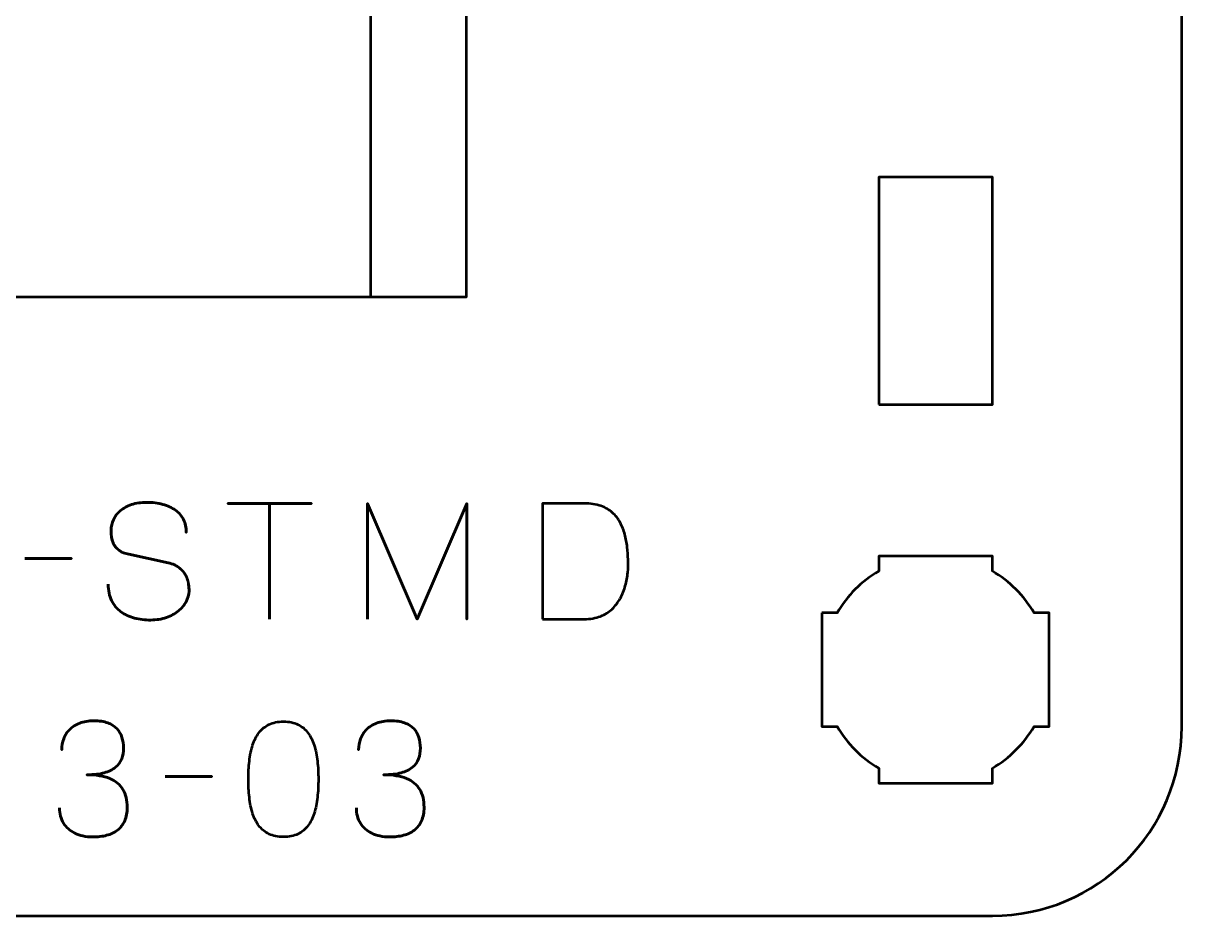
# Model space of a CAD drawing. Header units: centimetres. Extents: x -13.15 to -7.85, y -17.5 to -12.2.
# Drawn here: x -10.908 to -7.85, y -17.5 to -15.143 of the extents above; entities that cross this region are included whole.
import ezdxf

# ---------------------------------------------------------------- set-up
doc = ezdxf.new("R2010")
doc.units = ezdxf.units.CM
doc.header["$MEASUREMENT"] = 0
doc.layers.add('Layer 1', color=7, linetype='Continuous')

msp = doc.modelspace()

# ---------------------------------------------------------------- linework, layer by layer
at = {"layer": 'Layer 1', "color": 5, "lineweight": 53}
msp.add_lwpolyline([(-11.262, -15.866), (-9.738, -15.866), (-9.738, -13.834), (-11.262, -13.834), (-11.262, -15.866)], close=True, dxfattribs=at)
at = {"layer": 'Layer 1', "lineweight": 53}
for points in [[(-9.992, -15.866), (-9.738, -15.866), (-9.738, -13.834), (-9.992, -13.834), (-9.992, -15.866)], [(-8.65, -16.15), (-8.35, -16.15), (-8.35, -15.55), (-8.65, -15.55), (-8.65, -16.15)]]:
    msp.add_lwpolyline(points, close=True, dxfattribs=at)
for points, knots in [([(-13.15, -17), (-13.15, -17), (-13.15, -12.7), (-13.15, -12.7), (-13.15, -12.7), (-13.15, -12.42391), (-12.92609, -12.2), (-12.65, -12.2), (-12.65, -12.2), (-12.65, -12.2), (-8.35, -12.2), (-8.35, -12.2), (-8.35, -12.2), (-8.07391, -12.2), (-7.85, -12.42391), (-7.85, -12.7), (-7.85, -12.7), (-7.85, -12.7), (-7.85, -17), (-7.85, -17), (-7.85, -17), (-7.85, -17.27609), (-8.07391, -17.5), (-8.35, -17.5), (-8.35, -17.5), (-8.35, -17.5), (-12.65, -17.5), (-12.65, -17.5), (-12.65, -17.5), (-12.92609, -17.5), (-13.15, -17.27609), (-13.15, -17)], [0, 0, 0, 0, 0.125, 0.125, 0.125, 0.125, 0.25, 0.25, 0.25, 0.25, 0.375, 0.375, 0.375, 0.375, 0.5, 0.5, 0.5, 0.5, 0.625, 0.625, 0.625, 0.625, 0.75, 0.75, 0.75, 0.75, 0.875, 0.875, 0.875, 0.875, 1, 1, 1, 1]), ([(-8.8, -16.7), (-8.8, -16.7), (-8.75985, -16.7), (-8.75985, -16.7), (-8.75985, -16.7), (-8.7335, -16.65447), (-8.69553, -16.6165), (-8.65, -16.59015), (-8.65, -16.59015), (-8.65, -16.59015), (-8.65, -16.55), (-8.65, -16.55), (-8.65, -16.55), (-8.65, -16.55), (-8.5, -16.55), (-8.5, -16.55), (-8.5, -16.55), (-8.5, -16.55), (-8.35, -16.55), (-8.35, -16.55), (-8.35, -16.55), (-8.35, -16.55), (-8.35, -16.59015), (-8.35, -16.59015), (-8.35, -16.59015), (-8.30447, -16.6165), (-8.2665, -16.65447), (-8.24015, -16.7), (-8.24015, -16.7), (-8.24015, -16.7), (-8.2, -16.7), (-8.2, -16.7), (-8.2, -16.7), (-8.2, -16.7), (-8.2, -16.85), (-8.2, -16.85), (-8.2, -16.85), (-8.2, -16.85), (-8.2, -17), (-8.2, -17), (-8.2, -17), (-8.2, -17), (-8.24015, -17), (-8.24015, -17), (-8.24015, -17), (-8.2665, -17.04553), (-8.30447, -17.0835), (-8.35, -17.10985), (-8.35, -17.10985), (-8.35, -17.10985), (-8.35, -17.15), (-8.35, -17.15), (-8.35, -17.15), (-8.35, -17.15), (-8.5, -17.15), (-8.5, -17.15), (-8.5, -17.15), (-8.5, -17.15), (-8.65, -17.15), (-8.65, -17.15), (-8.65, -17.15), (-8.65, -17.15), (-8.65, -17.10985), (-8.65, -17.10985), (-8.65, -17.10985), (-8.69553, -17.0835), (-8.7335, -17.04553), (-8.75985, -17), (-8.75985, -17), (-8.75985, -17), (-8.8, -17), (-8.8, -17), (-8.8, -17), (-8.8, -17), (-8.8, -16.85), (-8.8, -16.85), (-8.8, -16.85), (-8.8, -16.85), (-8.8, -16.7), (-8.8, -16.7)], [0, 0, 0, 0, 0.05, 0.05, 0.05, 0.05, 0.1, 0.1, 0.1, 0.1, 0.15, 0.15, 0.15, 0.15, 0.2, 0.2, 0.2, 0.2, 0.25, 0.25, 0.25, 0.25, 0.3, 0.3, 0.3, 0.3, 0.35, 0.35, 0.35, 0.35, 0.4, 0.4, 0.4, 0.4, 0.45, 0.45, 0.45, 0.45, 0.5, 0.5, 0.5, 0.5, 0.55, 0.55, 0.55, 0.55, 0.6, 0.6, 0.6, 0.6, 0.65, 0.65, 0.65, 0.65, 0.7, 0.7, 0.7, 0.7, 0.75, 0.75, 0.75, 0.75, 0.8, 0.8, 0.8, 0.8, 0.85, 0.85, 0.85, 0.85, 0.9, 0.9, 0.9, 0.9, 0.95, 0.95, 0.95, 0.95, 1, 1, 1, 1])]:
    msp.add_open_spline(points, degree=3, knots=knots, dxfattribs=at)
at = {"layer": 'Layer 1', "color": 5, "lineweight": 53}
for points, knots in [([(-10.68398, -16.62415), (-10.68384, -16.64102), (-10.68088, -16.65548), (-10.67495, -16.66755), (-10.67495, -16.66755), (-10.66909, -16.67954), (-10.66091, -16.68935), (-10.65061, -16.69697), (-10.65061, -16.69697), (-10.64024, -16.70452), (-10.62831, -16.71009), (-10.61484, -16.71369), (-10.61484, -16.71369), (-10.60143, -16.71722), (-10.58704, -16.71898), (-10.5718, -16.71898), (-10.5718, -16.71898), (-10.55642, -16.71891), (-10.54259, -16.71665), (-10.53024, -16.71235), (-10.53024, -16.71235), (-10.51796, -16.70804), (-10.50745, -16.70226), (-10.49863, -16.69499), (-10.49863, -16.69499), (-10.48988, -16.68772), (-10.48311, -16.67961), (-10.47831, -16.67058), (-10.47831, -16.67058), (-10.47351, -16.66155), (-10.47097, -16.65231), (-10.47062, -16.64278), (-10.47062, -16.64278), (-10.4702, -16.63029), (-10.47203, -16.61886), (-10.47605, -16.60856), (-10.47605, -16.60856), (-10.48008, -16.59826), (-10.48629, -16.58965), (-10.49468, -16.5826), (-10.49468, -16.5826), (-10.50301, -16.57554), (-10.51352, -16.5706), (-10.52608, -16.56785), (-10.52608, -16.56785), (-10.52608, -16.56785), (-10.62979, -16.54541), (-10.62979, -16.54541), (-10.62979, -16.54541), (-10.63953, -16.54337), (-10.64793, -16.53991), (-10.65484, -16.53511), (-10.65484, -16.53511), (-10.66176, -16.53025), (-10.66712, -16.52354), (-10.67079, -16.51493), (-10.67079, -16.51493), (-10.67446, -16.5064), (-10.67636, -16.49553), (-10.67636, -16.48234), (-10.67636, -16.48234), (-10.67636, -16.47232), (-10.67431, -16.46287), (-10.67015, -16.45398), (-10.67015, -16.45398), (-10.66606, -16.44509), (-10.65999, -16.43725), (-10.65202, -16.43034), (-10.65202, -16.43034), (-10.64405, -16.4235), (-10.63417, -16.41813), (-10.62246, -16.41425), (-10.62246, -16.41425), (-10.61067, -16.4103), (-10.5972, -16.40833), (-10.58196, -16.40826), (-10.58196, -16.40826), (-10.56665, -16.40826), (-10.55261, -16.41002), (-10.53977, -16.41355), (-10.53977, -16.41355), (-10.527, -16.41708), (-10.51592, -16.42216), (-10.50661, -16.42893), (-10.50661, -16.42893), (-10.49729, -16.4357), (-10.4901, -16.44403), (-10.48516, -16.45376), (-10.48516, -16.45376), (-10.48022, -16.46357), (-10.47789, -16.47479), (-10.47824, -16.48742), (-10.47824, -16.48742), (-10.47789, -16.47479), (-10.48022, -16.46357), (-10.48516, -16.45376), (-10.48516, -16.45376), (-10.4901, -16.44403), (-10.49729, -16.4357), (-10.50661, -16.42893), (-10.50661, -16.42893), (-10.51592, -16.42216), (-10.527, -16.41708), (-10.53977, -16.41355), (-10.53977, -16.41355), (-10.55261, -16.41002), (-10.56665, -16.40826), (-10.58196, -16.40826), (-10.58196, -16.40826), (-10.5972, -16.40833), (-10.61067, -16.4103), (-10.62246, -16.41425), (-10.62246, -16.41425), (-10.63417, -16.41813), (-10.64405, -16.4235), (-10.65202, -16.43034), (-10.65202, -16.43034), (-10.65999, -16.43725), (-10.66606, -16.44509), (-10.67015, -16.45398), (-10.67015, -16.45398), (-10.67431, -16.46287), (-10.67636, -16.47232), (-10.67636, -16.48234), (-10.67636, -16.48234), (-10.67636, -16.49553), (-10.67453, -16.5064), (-10.671, -16.51486), (-10.671, -16.51486), (-10.6674, -16.5234), (-10.66211, -16.53003), (-10.65519, -16.5349), (-10.65519, -16.5349), (-10.64828, -16.5397), (-10.63981, -16.54323), (-10.62979, -16.54541), (-10.62979, -16.54541), (-10.62979, -16.54541), (-10.52608, -16.56785), (-10.52608, -16.56785), (-10.52608, -16.56785), (-10.51324, -16.5706), (-10.50265, -16.57554), (-10.49433, -16.5826), (-10.49433, -16.5826), (-10.48593, -16.58965), (-10.47979, -16.59826), (-10.47584, -16.60856), (-10.47584, -16.60856), (-10.47196, -16.61886), (-10.4702, -16.63029), (-10.47062, -16.64278), (-10.47062, -16.64278), (-10.47097, -16.65231), (-10.47351, -16.66155), (-10.47831, -16.67058), (-10.47831, -16.67058), (-10.48311, -16.67961), (-10.48988, -16.68772), (-10.49863, -16.69499), (-10.49863, -16.69499), (-10.50745, -16.70226), (-10.51796, -16.70804), (-10.53024, -16.71235), (-10.53024, -16.71235), (-10.54259, -16.71665), (-10.55642, -16.71891), (-10.5718, -16.71898), (-10.5718, -16.71898), (-10.58704, -16.71898), (-10.60143, -16.71722), (-10.61484, -16.71369), (-10.61484, -16.71369), (-10.62831, -16.71009), (-10.64024, -16.70452), (-10.65061, -16.69697), (-10.65061, -16.69697), (-10.66091, -16.68935), (-10.66909, -16.67954), (-10.67495, -16.66755), (-10.67495, -16.66755), (-10.68088, -16.65548), (-10.68384, -16.64102), (-10.68398, -16.62415)], [0, 0, 0, 0, 0.0217391, 0.0217391, 0.0217391, 0.0217391, 0.0434783, 0.0434783, 0.0434783, 0.0434783, 0.0652174, 0.0652174, 0.0652174, 0.0652174, 0.0869565, 0.0869565, 0.0869565, 0.0869565, 0.1086957, 0.1086957, 0.1086957, 0.1086957, 0.1304348, 0.1304348, 0.1304348, 0.1304348, 0.1521739, 0.1521739, 0.1521739, 0.1521739, 0.173913, 0.173913, 0.173913, 0.173913, 0.1956522, 0.1956522, 0.1956522, 0.1956522, 0.2173913, 0.2173913, 0.2173913, 0.2173913, 0.2391304, 0.2391304, 0.2391304, 0.2391304, 0.2608696, 0.2608696, 0.2608696, 0.2608696, 0.2826087, 0.2826087, 0.2826087, 0.2826087, 0.3043478, 0.3043478, 0.3043478, 0.3043478, 0.326087, 0.326087, 0.326087, 0.326087, 0.3478261, 0.3478261, 0.3478261, 0.3478261, 0.3695652, 0.3695652, 0.3695652, 0.3695652, 0.3913043, 0.3913043, 0.3913043, 0.3913043, 0.4130435, 0.4130435, 0.4130435, 0.4130435, 0.4347826, 0.4347826, 0.4347826, 0.4347826, 0.4565217, 0.4565217, 0.4565217, 0.4565217, 0.4782609, 0.4782609, 0.4782609, 0.4782609, 0.5, 0.5, 0.5, 0.5, 0.5217391, 0.5217391, 0.5217391, 0.5217391, 0.5434783, 0.5434783, 0.5434783, 0.5434783, 0.5652174, 0.5652174, 0.5652174, 0.5652174, 0.5869565, 0.5869565, 0.5869565, 0.5869565, 0.6086957, 0.6086957, 0.6086957, 0.6086957, 0.6304348, 0.6304348, 0.6304348, 0.6304348, 0.6521739, 0.6521739, 0.6521739, 0.6521739, 0.673913, 0.673913, 0.673913, 0.673913, 0.6956522, 0.6956522, 0.6956522, 0.6956522, 0.7173913, 0.7173913, 0.7173913, 0.7173913, 0.7391304, 0.7391304, 0.7391304, 0.7391304, 0.7608696, 0.7608696, 0.7608696, 0.7608696, 0.7826087, 0.7826087, 0.7826087, 0.7826087, 0.8043478, 0.8043478, 0.8043478, 0.8043478, 0.826087, 0.826087, 0.826087, 0.826087, 0.8478261, 0.8478261, 0.8478261, 0.8478261, 0.8695652, 0.8695652, 0.8695652, 0.8695652, 0.8913043, 0.8913043, 0.8913043, 0.8913043, 0.9130435, 0.9130435, 0.9130435, 0.9130435, 0.9347826, 0.9347826, 0.9347826, 0.9347826, 0.9565217, 0.9565217, 0.9565217, 0.9565217, 0.9782609, 0.9782609, 0.9782609, 0.9782609, 1, 1, 1, 1]), ([(-10.25811, -16.71644), (-10.25811, -16.71644), (-10.25811, -16.41122), (-10.25811, -16.41122), (-10.25811, -16.41122), (-10.25811, -16.41122), (-10.36775, -16.41122), (-10.36775, -16.41122), (-10.36775, -16.41122), (-10.36775, -16.41122), (-10.14762, -16.41122), (-10.14762, -16.41122), (-10.14762, -16.41122), (-10.14762, -16.41122), (-10.25811, -16.41122), (-10.25811, -16.41122), (-10.25811, -16.41122), (-10.25811, -16.41122), (-10.25811, -16.71644), (-10.25811, -16.71644)], [0, 0, 0, 0, 0.2, 0.2, 0.2, 0.2, 0.4, 0.4, 0.4, 0.4, 0.6, 0.6, 0.6, 0.6, 0.8, 0.8, 0.8, 0.8, 1, 1, 1, 1]), ([(-9.99988, -16.71644), (-9.99988, -16.71644), (-9.99988, -16.41122), (-9.99988, -16.41122), (-9.99988, -16.41122), (-9.99988, -16.41122), (-9.86865, -16.71644), (-9.86865, -16.71644), (-9.86865, -16.71644), (-9.86865, -16.71644), (-9.73699, -16.41122), (-9.73699, -16.41122), (-9.73699, -16.41122), (-9.73699, -16.41122), (-9.73699, -16.71644), (-9.73699, -16.71644), (-9.73699, -16.71644), (-9.73699, -16.71644), (-9.73699, -16.41122), (-9.73699, -16.41122), (-9.73699, -16.41122), (-9.73699, -16.41122), (-9.86865, -16.71644), (-9.86865, -16.71644), (-9.86865, -16.71644), (-9.86865, -16.71644), (-9.99988, -16.41122), (-9.99988, -16.41122), (-9.99988, -16.41122), (-9.99988, -16.41122), (-9.99988, -16.71644), (-9.99988, -16.71644)], [0, 0, 0, 0, 0.125, 0.125, 0.125, 0.125, 0.25, 0.25, 0.25, 0.25, 0.375, 0.375, 0.375, 0.375, 0.5, 0.5, 0.5, 0.5, 0.625, 0.625, 0.625, 0.625, 0.75, 0.75, 0.75, 0.75, 0.875, 0.875, 0.875, 0.875, 1, 1, 1, 1]), ([(-9.53718, -16.71644), (-9.53718, -16.71644), (-9.53718, -16.41122), (-9.53718, -16.41122), (-9.53718, -16.41122), (-9.53718, -16.41122), (-9.42711, -16.41122), (-9.42711, -16.41122), (-9.42711, -16.41122), (-9.41039, -16.41129), (-9.39593, -16.41348), (-9.38372, -16.41778), (-9.38372, -16.41778), (-9.37159, -16.42208), (-9.36129, -16.42801), (-9.35296, -16.43549), (-9.35296, -16.43549), (-9.34457, -16.44304), (-9.33779, -16.45172), (-9.3325, -16.46145), (-9.3325, -16.46145), (-9.32721, -16.47126), (-9.32312, -16.4817), (-9.32022, -16.49278), (-9.32022, -16.49278), (-9.31733, -16.50379), (-9.31529, -16.51501), (-9.31402, -16.52636), (-9.31402, -16.52636), (-9.31275, -16.53772), (-9.3119, -16.54873), (-9.31155, -16.55938), (-9.31155, -16.55938), (-9.31105, -16.57004), (-9.3114, -16.58126), (-9.31253, -16.59304), (-9.31253, -16.59304), (-9.31366, -16.60482), (-9.31578, -16.6166), (-9.31895, -16.62832), (-9.31895, -16.62832), (-9.32206, -16.64003), (-9.3265, -16.65118), (-9.33222, -16.66169), (-9.33222, -16.66169), (-9.33786, -16.67227), (-9.34506, -16.68166), (-9.35367, -16.68984), (-9.35367, -16.68984), (-9.36235, -16.69803), (-9.37272, -16.70452), (-9.38485, -16.70924), (-9.38485, -16.70924), (-9.39699, -16.71397), (-9.4111, -16.71637), (-9.42711, -16.71644), (-9.42711, -16.71644), (-9.42711, -16.71644), (-9.53718, -16.71644), (-9.53718, -16.71644)], [0, 0, 0, 0, 0.0666667, 0.0666667, 0.0666667, 0.0666667, 0.1333333, 0.1333333, 0.1333333, 0.1333333, 0.2, 0.2, 0.2, 0.2, 0.2666667, 0.2666667, 0.2666667, 0.2666667, 0.3333333, 0.3333333, 0.3333333, 0.3333333, 0.4, 0.4, 0.4, 0.4, 0.4666667, 0.4666667, 0.4666667, 0.4666667, 0.5333333, 0.5333333, 0.5333333, 0.5333333, 0.6, 0.6, 0.6, 0.6, 0.6666667, 0.6666667, 0.6666667, 0.6666667, 0.7333333, 0.7333333, 0.7333333, 0.7333333, 0.8, 0.8, 0.8, 0.8, 0.8666667, 0.8666667, 0.8666667, 0.8666667, 0.9333333, 0.9333333, 0.9333333, 0.9333333, 1, 1, 1, 1]), ([(-9.53718, -16.71644), (-9.53718, -16.71644), (-9.53718, -16.41122), (-9.53718, -16.41122), (-9.53718, -16.41122), (-9.53718, -16.41122), (-9.42711, -16.41122), (-9.42711, -16.41122), (-9.42711, -16.41122), (-9.41039, -16.41129), (-9.39593, -16.41348), (-9.38372, -16.41778), (-9.38372, -16.41778), (-9.37159, -16.42208), (-9.36129, -16.42801), (-9.35296, -16.43549), (-9.35296, -16.43549), (-9.34457, -16.44304), (-9.33779, -16.45172), (-9.3325, -16.46145), (-9.3325, -16.46145), (-9.32721, -16.47126), (-9.32312, -16.4817), (-9.32022, -16.49278), (-9.32022, -16.49278), (-9.31733, -16.50379), (-9.31529, -16.51501), (-9.31402, -16.52636), (-9.31402, -16.52636), (-9.31275, -16.53772), (-9.3119, -16.54873), (-9.31155, -16.55938), (-9.31155, -16.55938), (-9.31105, -16.57004), (-9.3114, -16.58126), (-9.31253, -16.59304), (-9.31253, -16.59304), (-9.31366, -16.60482), (-9.31578, -16.6166), (-9.31895, -16.62832), (-9.31895, -16.62832), (-9.32206, -16.64003), (-9.3265, -16.65118), (-9.33222, -16.66169), (-9.33222, -16.66169), (-9.33786, -16.67227), (-9.34506, -16.68166), (-9.35367, -16.68984), (-9.35367, -16.68984), (-9.36235, -16.69803), (-9.37272, -16.70452), (-9.38485, -16.70924), (-9.38485, -16.70924), (-9.39699, -16.71397), (-9.4111, -16.71637), (-9.42711, -16.71644), (-9.42711, -16.71644), (-9.42711, -16.71644), (-9.53718, -16.71644), (-9.53718, -16.71644)], [0, 0, 0, 0, 0.0666667, 0.0666667, 0.0666667, 0.0666667, 0.1333333, 0.1333333, 0.1333333, 0.1333333, 0.2, 0.2, 0.2, 0.2, 0.2666667, 0.2666667, 0.2666667, 0.2666667, 0.3333333, 0.3333333, 0.3333333, 0.3333333, 0.4, 0.4, 0.4, 0.4, 0.4666667, 0.4666667, 0.4666667, 0.4666667, 0.5333333, 0.5333333, 0.5333333, 0.5333333, 0.6, 0.6, 0.6, 0.6, 0.6666667, 0.6666667, 0.6666667, 0.6666667, 0.7333333, 0.7333333, 0.7333333, 0.7333333, 0.8, 0.8, 0.8, 0.8, 0.8666667, 0.8666667, 0.8666667, 0.8666667, 0.9333333, 0.9333333, 0.9333333, 0.9333333, 1, 1, 1, 1]), ([(-10.90411, -16.55684), (-10.90411, -16.55684), (-10.78092, -16.55684), (-10.78092, -16.55684), (-10.78092, -16.55684), (-10.78092, -16.55684), (-10.90411, -16.55684), (-10.90411, -16.55684)], [0, 0, 0, 0, 0.5, 0.5, 0.5, 0.5, 1, 1, 1, 1]), ([(-10.81246, -17.21513), (-10.81239, -17.23037), (-10.80886, -17.24363), (-10.80188, -17.25513), (-10.80188, -17.25513), (-10.79489, -17.26656), (-10.78494, -17.27552), (-10.77196, -17.28194), (-10.77196, -17.28194), (-10.75898, -17.28836), (-10.74339, -17.29161), (-10.72525, -17.29175), (-10.72525, -17.29175), (-10.71164, -17.29175), (-10.69929, -17.29034), (-10.68807, -17.28738), (-10.68807, -17.28738), (-10.67692, -17.28441), (-10.66733, -17.27983), (-10.65921, -17.27355), (-10.65921, -17.27355), (-10.6511, -17.26727), (-10.64489, -17.25915), (-10.64045, -17.24928), (-10.64045, -17.24928), (-10.63607, -17.23933), (-10.63389, -17.2274), (-10.63382, -17.21343), (-10.63382, -17.21343), (-10.63374, -17.19481), (-10.63755, -17.17907), (-10.6451, -17.1663), (-10.6451, -17.1663), (-10.65265, -17.15353), (-10.66437, -17.14394), (-10.6801, -17.13738), (-10.6801, -17.13738), (-10.69583, -17.13081), (-10.71601, -17.1275), (-10.74049, -17.1275), (-10.74049, -17.1275), (-10.72222, -17.12757), (-10.70691, -17.12588), (-10.69442, -17.12242), (-10.69442, -17.12242), (-10.682, -17.11896), (-10.67206, -17.11409), (-10.66458, -17.10774), (-10.66458, -17.10774), (-10.6571, -17.10146), (-10.65167, -17.09398), (-10.64842, -17.08538), (-10.64842, -17.08538), (-10.6451, -17.07684), (-10.64348, -17.06746), (-10.64355, -17.05723), (-10.64355, -17.05723), (-10.64348, -17.04699), (-10.64489, -17.03754), (-10.64771, -17.02879), (-10.64771, -17.02879), (-10.65047, -17.02004), (-10.65498, -17.01235), (-10.66112, -17.00579), (-10.66112, -17.00579), (-10.66726, -16.99923), (-10.67537, -16.99408), (-10.68532, -16.99041), (-10.68532, -16.99041), (-10.69534, -16.98674), (-10.70755, -16.98491), (-10.72187, -16.98484), (-10.72187, -16.98484), (-10.73612, -16.98491), (-10.74861, -16.98702), (-10.75919, -16.99112), (-10.75919, -16.99112), (-10.76985, -16.99521), (-10.77859, -17.00078), (-10.78565, -17.00791), (-10.78565, -17.00791), (-10.79263, -17.01503), (-10.79786, -17.02315), (-10.80131, -17.03232), (-10.80131, -17.03232), (-10.80484, -17.04149), (-10.80653, -17.05123), (-10.80653, -17.06146), (-10.80653, -17.06146), (-10.80653, -17.05123), (-10.80484, -17.04149), (-10.80131, -17.03232), (-10.80131, -17.03232), (-10.79786, -17.02315), (-10.79263, -17.01503), (-10.78565, -17.00791), (-10.78565, -17.00791), (-10.77859, -17.00078), (-10.76985, -16.99521), (-10.75919, -16.99112), (-10.75919, -16.99112), (-10.74861, -16.98702), (-10.73612, -16.98491), (-10.72187, -16.98484), (-10.72187, -16.98484), (-10.70755, -16.98491), (-10.69534, -16.98674), (-10.68532, -16.99041), (-10.68532, -16.99041), (-10.67537, -16.99408), (-10.66726, -16.99923), (-10.66112, -17.00579), (-10.66112, -17.00579), (-10.65498, -17.01235), (-10.65047, -17.02004), (-10.64771, -17.02879), (-10.64771, -17.02879), (-10.64489, -17.03754), (-10.64348, -17.04699), (-10.64355, -17.05723), (-10.64355, -17.05723), (-10.64348, -17.06746), (-10.6451, -17.07684), (-10.64842, -17.08538), (-10.64842, -17.08538), (-10.65167, -17.09398), (-10.6571, -17.10146), (-10.66458, -17.10774), (-10.66458, -17.10774), (-10.67206, -17.11409), (-10.682, -17.11896), (-10.69442, -17.12242), (-10.69442, -17.12242), (-10.70691, -17.12588), (-10.72222, -17.12757), (-10.74049, -17.1275), (-10.74049, -17.1275), (-10.71601, -17.1275), (-10.69583, -17.13081), (-10.6801, -17.13738), (-10.6801, -17.13738), (-10.66437, -17.14394), (-10.65265, -17.15353), (-10.6451, -17.1663), (-10.6451, -17.1663), (-10.63755, -17.17907), (-10.63374, -17.19481), (-10.63382, -17.21343), (-10.63382, -17.21343), (-10.63389, -17.2274), (-10.63607, -17.23933), (-10.64045, -17.24928), (-10.64045, -17.24928), (-10.64489, -17.25915), (-10.6511, -17.26727), (-10.65921, -17.27355), (-10.65921, -17.27355), (-10.66733, -17.27983), (-10.67692, -17.28441), (-10.68807, -17.28738), (-10.68807, -17.28738), (-10.69929, -17.29034), (-10.71164, -17.29175), (-10.72525, -17.29175), (-10.72525, -17.29175), (-10.74339, -17.29161), (-10.75898, -17.28836), (-10.77196, -17.28194), (-10.77196, -17.28194), (-10.78494, -17.27552), (-10.79489, -17.26656), (-10.80188, -17.25513), (-10.80188, -17.25513), (-10.80886, -17.24363), (-10.81239, -17.23037), (-10.81246, -17.21513)], [0, 0, 0, 0, 0.0227273, 0.0227273, 0.0227273, 0.0227273, 0.0454545, 0.0454545, 0.0454545, 0.0454545, 0.0681818, 0.0681818, 0.0681818, 0.0681818, 0.0909091, 0.0909091, 0.0909091, 0.0909091, 0.1136364, 0.1136364, 0.1136364, 0.1136364, 0.1363636, 0.1363636, 0.1363636, 0.1363636, 0.1590909, 0.1590909, 0.1590909, 0.1590909, 0.1818182, 0.1818182, 0.1818182, 0.1818182, 0.2045455, 0.2045455, 0.2045455, 0.2045455, 0.2272727, 0.2272727, 0.2272727, 0.2272727, 0.25, 0.25, 0.25, 0.25, 0.2727273, 0.2727273, 0.2727273, 0.2727273, 0.2954545, 0.2954545, 0.2954545, 0.2954545, 0.3181818, 0.3181818, 0.3181818, 0.3181818, 0.3409091, 0.3409091, 0.3409091, 0.3409091, 0.3636364, 0.3636364, 0.3636364, 0.3636364, 0.3863636, 0.3863636, 0.3863636, 0.3863636, 0.4090909, 0.4090909, 0.4090909, 0.4090909, 0.4318182, 0.4318182, 0.4318182, 0.4318182, 0.4545455, 0.4545455, 0.4545455, 0.4545455, 0.4772727, 0.4772727, 0.4772727, 0.4772727, 0.5, 0.5, 0.5, 0.5, 0.5227273, 0.5227273, 0.5227273, 0.5227273, 0.5454545, 0.5454545, 0.5454545, 0.5454545, 0.5681818, 0.5681818, 0.5681818, 0.5681818, 0.5909091, 0.5909091, 0.5909091, 0.5909091, 0.6136364, 0.6136364, 0.6136364, 0.6136364, 0.6363636, 0.6363636, 0.6363636, 0.6363636, 0.6590909, 0.6590909, 0.6590909, 0.6590909, 0.6818182, 0.6818182, 0.6818182, 0.6818182, 0.7045455, 0.7045455, 0.7045455, 0.7045455, 0.7272727, 0.7272727, 0.7272727, 0.7272727, 0.75, 0.75, 0.75, 0.75, 0.7727273, 0.7727273, 0.7727273, 0.7727273, 0.7954545, 0.7954545, 0.7954545, 0.7954545, 0.8181818, 0.8181818, 0.8181818, 0.8181818, 0.8409091, 0.8409091, 0.8409091, 0.8409091, 0.8636364, 0.8636364, 0.8636364, 0.8636364, 0.8863636, 0.8863636, 0.8863636, 0.8863636, 0.9090909, 0.9090909, 0.9090909, 0.9090909, 0.9318182, 0.9318182, 0.9318182, 0.9318182, 0.9545455, 0.9545455, 0.9545455, 0.9545455, 0.9772727, 0.9772727, 0.9772727, 0.9772727, 1, 1, 1, 1]), ([(-10.22149, -17.29175), (-10.20668, -17.29168), (-10.19391, -17.28907), (-10.18325, -17.28399), (-10.18325, -17.28399), (-10.17267, -17.27891), (-10.16385, -17.27164), (-10.1568, -17.2624), (-10.1568, -17.2624), (-10.14981, -17.25309), (-10.14431, -17.24208), (-10.14022, -17.22938), (-10.14022, -17.22938), (-10.13619, -17.21668), (-10.1333, -17.20278), (-10.13168, -17.18754), (-10.13168, -17.18754), (-10.12998, -17.1723), (-10.12914, -17.15628), (-10.12921, -17.13935), (-10.12921, -17.13935), (-10.12914, -17.12249), (-10.12998, -17.10647), (-10.13168, -17.0913), (-10.13168, -17.0913), (-10.1333, -17.07613), (-10.13619, -17.06216), (-10.14022, -17.04946), (-10.14022, -17.04946), (-10.14431, -17.03683), (-10.14981, -17.02583), (-10.1568, -17.01644), (-10.1568, -17.01644), (-10.16385, -17.00713), (-10.17267, -16.99986), (-10.18325, -16.99478), (-10.18325, -16.99478), (-10.19391, -16.98963), (-10.20668, -16.98702), (-10.22149, -16.98695), (-10.22149, -16.98695), (-10.23631, -16.98702), (-10.24908, -16.98963), (-10.25974, -16.99478), (-10.25974, -16.99478), (-10.27032, -16.99986), (-10.27914, -17.00713), (-10.28619, -17.01644), (-10.28619, -17.01644), (-10.29318, -17.02583), (-10.29868, -17.03683), (-10.30277, -17.04946), (-10.30277, -17.04946), (-10.3068, -17.06216), (-10.30969, -17.07613), (-10.31131, -17.0913), (-10.31131, -17.0913), (-10.313, -17.10647), (-10.31385, -17.12249), (-10.31378, -17.13935), (-10.31378, -17.13935), (-10.31385, -17.15628), (-10.313, -17.1723), (-10.31131, -17.18754), (-10.31131, -17.18754), (-10.30969, -17.20278), (-10.3068, -17.21668), (-10.30277, -17.22938), (-10.30277, -17.22938), (-10.29868, -17.24208), (-10.29318, -17.25309), (-10.28619, -17.2624), (-10.28619, -17.2624), (-10.27914, -17.27164), (-10.27032, -17.27891), (-10.25974, -17.28399), (-10.25974, -17.28399), (-10.24908, -17.28907), (-10.23631, -17.29168), (-10.22149, -17.29175)], [0, 0, 0, 0, 0.05, 0.05, 0.05, 0.05, 0.1, 0.1, 0.1, 0.1, 0.15, 0.15, 0.15, 0.15, 0.2, 0.2, 0.2, 0.2, 0.25, 0.25, 0.25, 0.25, 0.3, 0.3, 0.3, 0.3, 0.35, 0.35, 0.35, 0.35, 0.4, 0.4, 0.4, 0.4, 0.45, 0.45, 0.45, 0.45, 0.5, 0.5, 0.5, 0.5, 0.55, 0.55, 0.55, 0.55, 0.6, 0.6, 0.6, 0.6, 0.65, 0.65, 0.65, 0.65, 0.7, 0.7, 0.7, 0.7, 0.75, 0.75, 0.75, 0.75, 0.8, 0.8, 0.8, 0.8, 0.85, 0.85, 0.85, 0.85, 0.9, 0.9, 0.9, 0.9, 0.95, 0.95, 0.95, 0.95, 1, 1, 1, 1]), ([(-10.22149, -17.29175), (-10.20668, -17.29168), (-10.19391, -17.28907), (-10.18325, -17.28399), (-10.18325, -17.28399), (-10.17267, -17.27891), (-10.16385, -17.27164), (-10.1568, -17.2624), (-10.1568, -17.2624), (-10.14981, -17.25309), (-10.14431, -17.24208), (-10.14022, -17.22938), (-10.14022, -17.22938), (-10.13619, -17.21668), (-10.1333, -17.20278), (-10.13168, -17.18754), (-10.13168, -17.18754), (-10.12998, -17.1723), (-10.12914, -17.15628), (-10.12921, -17.13935), (-10.12921, -17.13935), (-10.12914, -17.12249), (-10.12998, -17.10647), (-10.13168, -17.0913), (-10.13168, -17.0913), (-10.1333, -17.07613), (-10.13619, -17.06216), (-10.14022, -17.04946), (-10.14022, -17.04946), (-10.14431, -17.03683), (-10.14981, -17.02583), (-10.1568, -17.01644), (-10.1568, -17.01644), (-10.16385, -17.00713), (-10.17267, -16.99986), (-10.18325, -16.99478), (-10.18325, -16.99478), (-10.19391, -16.98963), (-10.20668, -16.98702), (-10.22149, -16.98695), (-10.22149, -16.98695), (-10.23631, -16.98702), (-10.24908, -16.98963), (-10.25974, -16.99478), (-10.25974, -16.99478), (-10.27032, -16.99986), (-10.27914, -17.00713), (-10.28619, -17.01644), (-10.28619, -17.01644), (-10.29318, -17.02583), (-10.29868, -17.03683), (-10.30277, -17.04946), (-10.30277, -17.04946), (-10.3068, -17.06216), (-10.30969, -17.07613), (-10.31131, -17.0913), (-10.31131, -17.0913), (-10.313, -17.10647), (-10.31385, -17.12249), (-10.31378, -17.13935), (-10.31378, -17.13935), (-10.31385, -17.15628), (-10.313, -17.1723), (-10.31131, -17.18754), (-10.31131, -17.18754), (-10.30969, -17.20278), (-10.3068, -17.21668), (-10.30277, -17.22938), (-10.30277, -17.22938), (-10.29868, -17.24208), (-10.29318, -17.25309), (-10.28619, -17.2624), (-10.28619, -17.2624), (-10.27914, -17.27164), (-10.27032, -17.27891), (-10.25974, -17.28399), (-10.25974, -17.28399), (-10.24908, -17.28907), (-10.23631, -17.29168), (-10.22149, -17.29175)], [0, 0, 0, 0, 0.05, 0.05, 0.05, 0.05, 0.1, 0.1, 0.1, 0.1, 0.15, 0.15, 0.15, 0.15, 0.2, 0.2, 0.2, 0.2, 0.25, 0.25, 0.25, 0.25, 0.3, 0.3, 0.3, 0.3, 0.35, 0.35, 0.35, 0.35, 0.4, 0.4, 0.4, 0.4, 0.45, 0.45, 0.45, 0.45, 0.5, 0.5, 0.5, 0.5, 0.55, 0.55, 0.55, 0.55, 0.6, 0.6, 0.6, 0.6, 0.65, 0.65, 0.65, 0.65, 0.7, 0.7, 0.7, 0.7, 0.75, 0.75, 0.75, 0.75, 0.8, 0.8, 0.8, 0.8, 0.85, 0.85, 0.85, 0.85, 0.9, 0.9, 0.9, 0.9, 0.95, 0.95, 0.95, 0.95, 1, 1, 1, 1]), ([(-10.02888, -17.21513), (-10.02881, -17.23037), (-10.02528, -17.24363), (-10.0183, -17.25513), (-10.0183, -17.25513), (-10.01131, -17.26656), (-10.00136, -17.27552), (-9.98838, -17.28194), (-9.98838, -17.28194), (-9.9754, -17.28836), (-9.95981, -17.29161), (-9.94167, -17.29175), (-9.94167, -17.29175), (-9.92806, -17.29175), (-9.91571, -17.29034), (-9.90449, -17.28738), (-9.90449, -17.28738), (-9.89334, -17.28441), (-9.88375, -17.27983), (-9.87563, -17.27355), (-9.87563, -17.27355), (-9.86752, -17.26727), (-9.86131, -17.25915), (-9.85687, -17.24928), (-9.85687, -17.24928), (-9.85249, -17.23933), (-9.85031, -17.2274), (-9.85024, -17.21343), (-9.85024, -17.21343), (-9.85016, -17.19481), (-9.85397, -17.17907), (-9.86152, -17.1663), (-9.86152, -17.1663), (-9.86907, -17.15353), (-9.88079, -17.14394), (-9.89652, -17.13738), (-9.89652, -17.13738), (-9.91225, -17.13081), (-9.93243, -17.1275), (-9.95691, -17.1275), (-9.95691, -17.1275), (-9.93864, -17.12757), (-9.92333, -17.12588), (-9.91084, -17.12242), (-9.91084, -17.12242), (-9.89842, -17.11896), (-9.88848, -17.11409), (-9.881, -17.10774), (-9.881, -17.10774), (-9.87352, -17.10146), (-9.86809, -17.09398), (-9.86484, -17.08538), (-9.86484, -17.08538), (-9.86152, -17.07684), (-9.8599, -17.06746), (-9.85997, -17.05723), (-9.85997, -17.05723), (-9.8599, -17.04699), (-9.86131, -17.03754), (-9.86413, -17.02879), (-9.86413, -17.02879), (-9.86689, -17.02004), (-9.8714, -17.01235), (-9.87754, -17.00579), (-9.87754, -17.00579), (-9.88368, -16.99923), (-9.89179, -16.99408), (-9.90174, -16.99041), (-9.90174, -16.99041), (-9.91176, -16.98674), (-9.92397, -16.98491), (-9.93829, -16.98484), (-9.93829, -16.98484), (-9.95254, -16.98491), (-9.96503, -16.98702), (-9.97561, -16.99112), (-9.97561, -16.99112), (-9.98627, -16.99521), (-9.99501, -17.00078), (-10.00207, -17.00791), (-10.00207, -17.00791), (-10.00905, -17.01503), (-10.01428, -17.02315), (-10.01773, -17.03232), (-10.01773, -17.03232), (-10.02126, -17.04149), (-10.02295, -17.05123), (-10.02295, -17.06146), (-10.02295, -17.06146), (-10.02295, -17.05123), (-10.02126, -17.04149), (-10.01773, -17.03232), (-10.01773, -17.03232), (-10.01428, -17.02315), (-10.00905, -17.01503), (-10.00207, -17.00791), (-10.00207, -17.00791), (-9.99501, -17.00078), (-9.98627, -16.99521), (-9.97561, -16.99112), (-9.97561, -16.99112), (-9.96503, -16.98702), (-9.95254, -16.98491), (-9.93829, -16.98484), (-9.93829, -16.98484), (-9.92397, -16.98491), (-9.91176, -16.98674), (-9.90174, -16.99041), (-9.90174, -16.99041), (-9.89179, -16.99408), (-9.88368, -16.99923), (-9.87754, -17.00579), (-9.87754, -17.00579), (-9.8714, -17.01235), (-9.86689, -17.02004), (-9.86413, -17.02879), (-9.86413, -17.02879), (-9.86131, -17.03754), (-9.8599, -17.04699), (-9.85997, -17.05723), (-9.85997, -17.05723), (-9.8599, -17.06746), (-9.86152, -17.07684), (-9.86484, -17.08538), (-9.86484, -17.08538), (-9.86809, -17.09398), (-9.87352, -17.10146), (-9.881, -17.10774), (-9.881, -17.10774), (-9.88848, -17.11409), (-9.89842, -17.11896), (-9.91084, -17.12242), (-9.91084, -17.12242), (-9.92333, -17.12588), (-9.93864, -17.12757), (-9.95691, -17.1275), (-9.95691, -17.1275), (-9.93243, -17.1275), (-9.91225, -17.13081), (-9.89652, -17.13738), (-9.89652, -17.13738), (-9.88079, -17.14394), (-9.86907, -17.15353), (-9.86152, -17.1663), (-9.86152, -17.1663), (-9.85397, -17.17907), (-9.85016, -17.19481), (-9.85024, -17.21343), (-9.85024, -17.21343), (-9.85031, -17.2274), (-9.85249, -17.23933), (-9.85687, -17.24928), (-9.85687, -17.24928), (-9.86131, -17.25915), (-9.86752, -17.26727), (-9.87563, -17.27355), (-9.87563, -17.27355), (-9.88375, -17.27983), (-9.89334, -17.28441), (-9.90449, -17.28738), (-9.90449, -17.28738), (-9.91571, -17.29034), (-9.92806, -17.29175), (-9.94167, -17.29175), (-9.94167, -17.29175), (-9.95981, -17.29161), (-9.9754, -17.28836), (-9.98838, -17.28194), (-9.98838, -17.28194), (-10.00136, -17.27552), (-10.01131, -17.26656), (-10.0183, -17.25513), (-10.0183, -17.25513), (-10.02528, -17.24363), (-10.02881, -17.23037), (-10.02888, -17.21513)], [0, 0, 0, 0, 0.0227273, 0.0227273, 0.0227273, 0.0227273, 0.0454545, 0.0454545, 0.0454545, 0.0454545, 0.0681818, 0.0681818, 0.0681818, 0.0681818, 0.0909091, 0.0909091, 0.0909091, 0.0909091, 0.1136364, 0.1136364, 0.1136364, 0.1136364, 0.1363636, 0.1363636, 0.1363636, 0.1363636, 0.1590909, 0.1590909, 0.1590909, 0.1590909, 0.1818182, 0.1818182, 0.1818182, 0.1818182, 0.2045455, 0.2045455, 0.2045455, 0.2045455, 0.2272727, 0.2272727, 0.2272727, 0.2272727, 0.25, 0.25, 0.25, 0.25, 0.2727273, 0.2727273, 0.2727273, 0.2727273, 0.2954545, 0.2954545, 0.2954545, 0.2954545, 0.3181818, 0.3181818, 0.3181818, 0.3181818, 0.3409091, 0.3409091, 0.3409091, 0.3409091, 0.3636364, 0.3636364, 0.3636364, 0.3636364, 0.3863636, 0.3863636, 0.3863636, 0.3863636, 0.4090909, 0.4090909, 0.4090909, 0.4090909, 0.4318182, 0.4318182, 0.4318182, 0.4318182, 0.4545455, 0.4545455, 0.4545455, 0.4545455, 0.4772727, 0.4772727, 0.4772727, 0.4772727, 0.5, 0.5, 0.5, 0.5, 0.5227273, 0.5227273, 0.5227273, 0.5227273, 0.5454545, 0.5454545, 0.5454545, 0.5454545, 0.5681818, 0.5681818, 0.5681818, 0.5681818, 0.5909091, 0.5909091, 0.5909091, 0.5909091, 0.6136364, 0.6136364, 0.6136364, 0.6136364, 0.6363636, 0.6363636, 0.6363636, 0.6363636, 0.6590909, 0.6590909, 0.6590909, 0.6590909, 0.6818182, 0.6818182, 0.6818182, 0.6818182, 0.7045455, 0.7045455, 0.7045455, 0.7045455, 0.7272727, 0.7272727, 0.7272727, 0.7272727, 0.75, 0.75, 0.75, 0.75, 0.7727273, 0.7727273, 0.7727273, 0.7727273, 0.7954545, 0.7954545, 0.7954545, 0.7954545, 0.8181818, 0.8181818, 0.8181818, 0.8181818, 0.8409091, 0.8409091, 0.8409091, 0.8409091, 0.8636364, 0.8636364, 0.8636364, 0.8636364, 0.8863636, 0.8863636, 0.8863636, 0.8863636, 0.9090909, 0.9090909, 0.9090909, 0.9090909, 0.9318182, 0.9318182, 0.9318182, 0.9318182, 0.9545455, 0.9545455, 0.9545455, 0.9545455, 0.9772727, 0.9772727, 0.9772727, 0.9772727, 1, 1, 1, 1]), ([(-10.53391, -17.13215), (-10.53391, -17.13215), (-10.41072, -17.13215), (-10.41072, -17.13215), (-10.41072, -17.13215), (-10.41072, -17.13215), (-10.53391, -17.13215), (-10.53391, -17.13215)], [0, 0, 0, 0, 0.5, 0.5, 0.5, 0.5, 1, 1, 1, 1])]:
    msp.add_open_spline(points, degree=3, knots=knots, dxfattribs=at)

doc.saveas('drawing.dxf')
